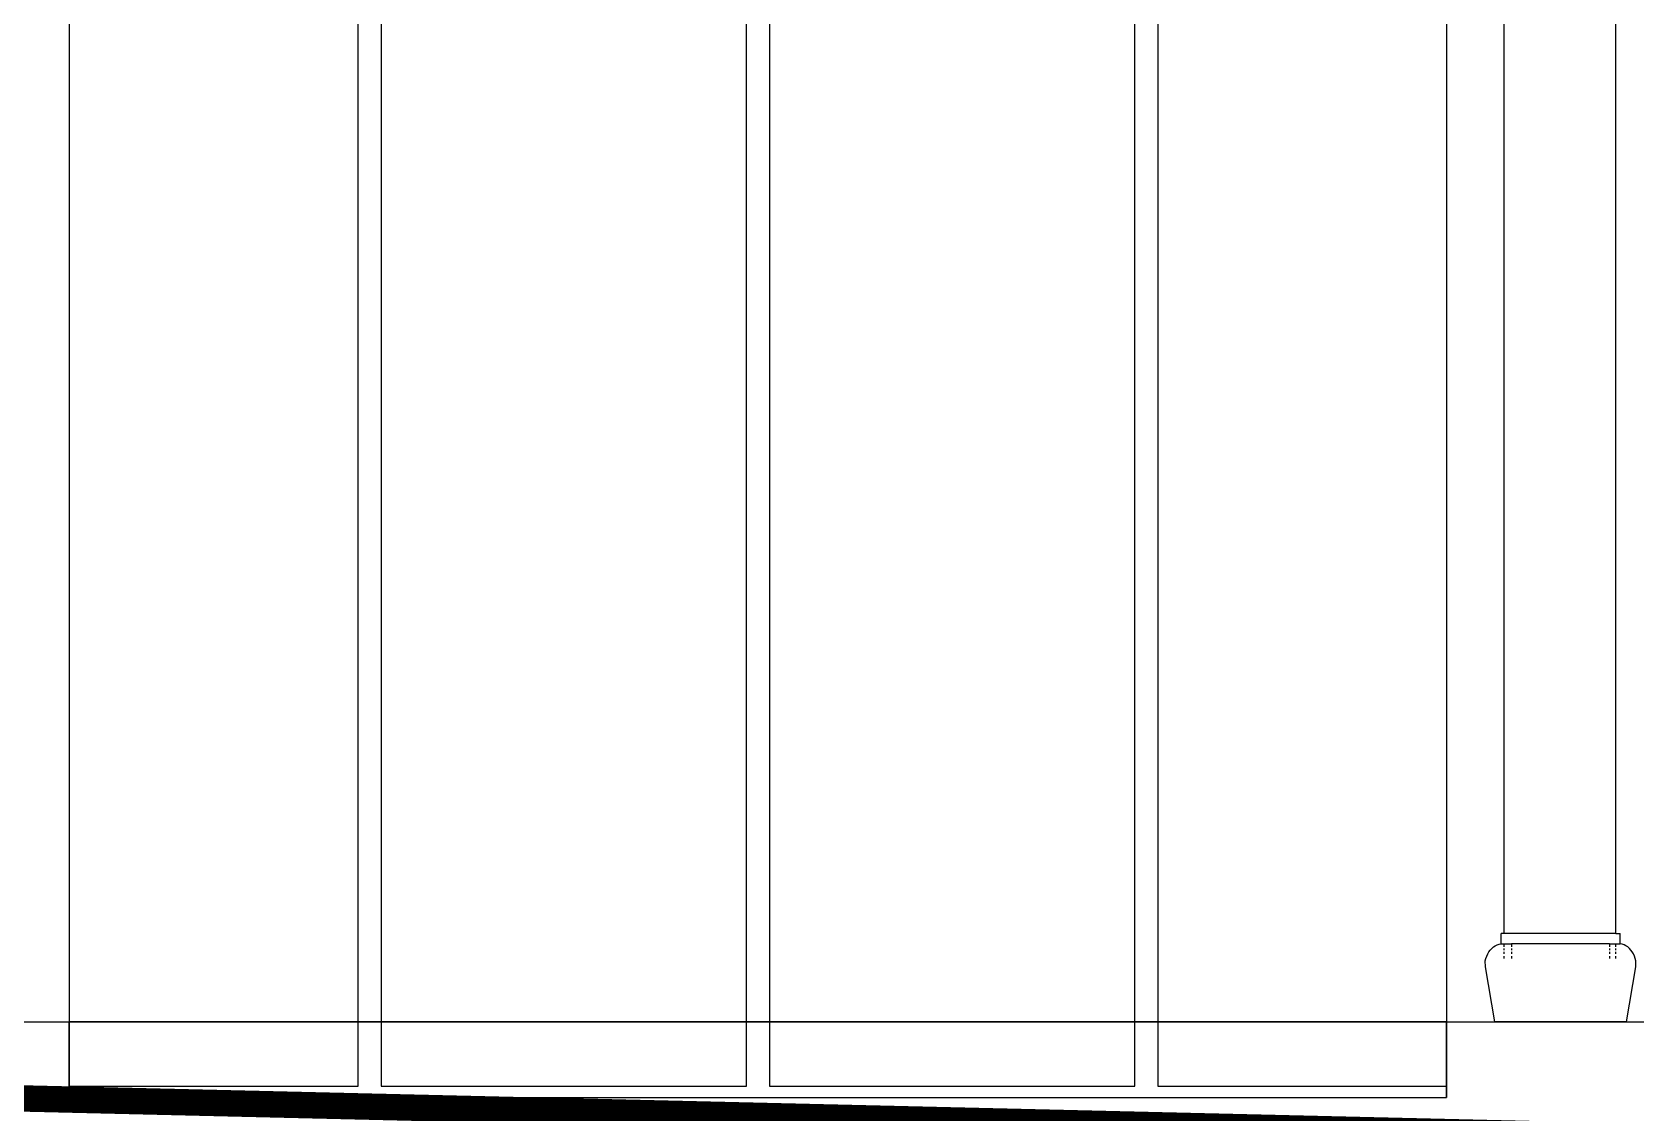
# Model space of a CAD drawing. Extents: x -24961 to 905641, y -154323 to 635957.
# Drawn here: x 423030 to 427280, y -120313 to -117447 of the extents above; entities that cross this region are included whole.
import ezdxf

# ---------------------------------------------------------------- set-up
doc = ezdxf.new("R2010")
doc.units = 0
doc.header["$LTSCALE"] = 1000
doc.header["$MEASUREMENT"] = 0
for name, color, linetype in [('DOTE', 1, 'Continuous'), ('WALL', 9, 'Continuous'), ('窗', 154, 'Continuous')]:
    doc.layers.add(name, color=color, linetype=linetype)

msp = doc.modelspace()

# ---------------------------------------------------------------- linework, layer by layer
for p, q in [((426930.3, -119837), (426930.3, -117059.8)), ((427226.2, -119837), (427226.2, -117059.7)), ((426922.5, -119864.6), (426922.5, -119837)), ((426930.3, -119837), (426922.5, -119837)), ((427226.2, -119837), (426930.3, -119837)), ((427226.2, -119837), (427237.8, -119837)), ((427237.8, -119864.6), (427237.8, -119837)), ((426884.4, -119897.5), (426887, -119891.7)), ((426887, -119891.7), (426890.2, -119886.3)), ((426890.2, -119886.3), (426893.9, -119881.3)), ((426893.9, -119881.3), (426897.9, -119876.9)), ((426897.9, -119876.9), (426902.3, -119873.1)), ((426902.3, -119873.1), (426907.1, -119869.9)), ((426907.1, -119869.9), (426912.1, -119867.5)), ((426912.1, -119867.5), (426917.2, -119865.7)), ((426917.2, -119865.7), (426922.5, -119864.6)), ((426922.5, -119864.6), (426930.3, -119864.6)), ((426930.3, -119873.1), (426930.3, -119864.6)), ((426930.3, -119864.6), (426950.3, -119864.6)), ((426930.3, -119881.3), (426930.3, -119876.9)), ((426930.3, -119891.7), (426930.3, -119886.3)), ((426950.3, -119864.6), (426950.3, -119873.1)), ((427210, -119864.6), (426950.3, -119864.6)), ((426950.3, -119876.9), (426950.3, -119881.3)), ((426950.3, -119886.3), (426950.3, -119891.7)), ((427210, -119864.6), (427210, -119873.1)), ((427210, -119864.6), (427226.2, -119864.6)), ((427210, -119876.9), (427210, -119881.3)), ((427210, -119886.3), (427210, -119891.7)), ((427226.2, -119873.1), (427226.2, -119864.6)), ((427226.2, -119864.6), (427237.8, -119864.6)), ((427226.2, -119881.3), (427226.2, -119876.9)), ((427226.2, -119891.7), (427226.2, -119886.3)), ((427243.1, -119865.7), (427237.8, -119864.6)), ((427248.3, -119867.5), (427243.1, -119865.7)), ((427253.3, -119869.9), (427248.3, -119867.5)), ((427258, -119873.1), (427253.3, -119869.9)), ((427262.4, -119876.9), (427258, -119873.1)), ((427266.5, -119881.3), (427262.4, -119876.9)), ((427270.1, -119886.3), (427266.5, -119881.3)), ((427273.3, -119891.7), (427270.1, -119886.3)), ((427276, -119897.5), (427273.3, -119891.7)), ((426880.6, -119910.1), (426882.2, -119903.7)), ((426881.1, -119925.3), (426880.6, -119910.1)), ((426905.9, -120071.9), (426881.1, -119925.3)), ((426882.2, -119903.7), (426884.4, -119897.5)), ((426930.3, -119903.7), (426930.3, -119897.5)), ((426950.3, -119897.5), (426950.3, -119903.7)), ((427210, -119897.5), (427210, -119903.7)), ((427226.2, -119903.7), (427226.2, -119897.5)), ((427254.5, -120071.9), (427279.2, -119925.3)), ((427278.1, -119903.7), (427276, -119897.5)), ((427279.7, -119910.1), (427278.1, -119903.7)), ((427279.2, -119925.3), (427279.7, -119910.1)), ((423004.5, -120071.9), (423128.2, -120071.9)), ((426778.2, -120071.9), (423128.2, -120071.9)), ((426778.2, -120071.9), (426905.9, -120071.9)), ((427254.5, -120071.9), (426905.9, -120071.9)), ((427254.5, -120071.9), (427378.2, -120071.9))]:
    msp.add_line(p, q)
at = {"layer": 'DOTE'}
msp.add_line((393685.1, -120071.9), (443041.3, -120071.9), dxfattribs=at)
at = {"layer": 'WALL', "linetype": 'Continuous', "const_width": 70}
msp.add_lwpolyline([(393685.1, -119971.9), (401984.5, -120071.9), (410190.5, -120171.9), (414326.5, -120221.9), (422887, -120271.9), (427119, -120371.9), (443041.3, -120371.9)], dxfattribs=at)
at = {"layer": '窗'}
for p, q in [((423128.2, -117051.9), (423128.2, -120241.9)), ((423894.2, -120241.9), (423894.2, -117051.9)), ((423954.5, -117051.9), (423954.5, -120241.9)), ((424923.3, -120241.9), (424923.3, -117051.9)), ((424983.6, -117051.9), (424983.6, -120241.9)), ((425952.4, -120241.9), (425952.4, -117051.9)), ((426012.6, -117051.9), (426012.6, -120241.9)), ((426778.2, -117051.9), (426778.2, -120241.9)), ((423128.2, -120271.9), (423128.2, -120071.9)), ((426778.2, -120271.9), (426778.2, -120071.9)), ((423128.2, -120241.9), (423894.2, -120241.9)), ((423128.2, -120241.9), (423128.2, -120271.9)), ((423128.2, -120271.9), (426778.2, -120271.9)), ((423954.5, -120241.9), (424923.3, -120241.9)), ((424983.6, -120241.9), (425952.4, -120241.9)), ((426012.6, -120241.9), (426778.2, -120241.9)), ((426778.2, -120241.9), (426778.2, -120271.9))]:
    msp.add_line(p, q, dxfattribs=at)

doc.saveas('drawing.dxf')
